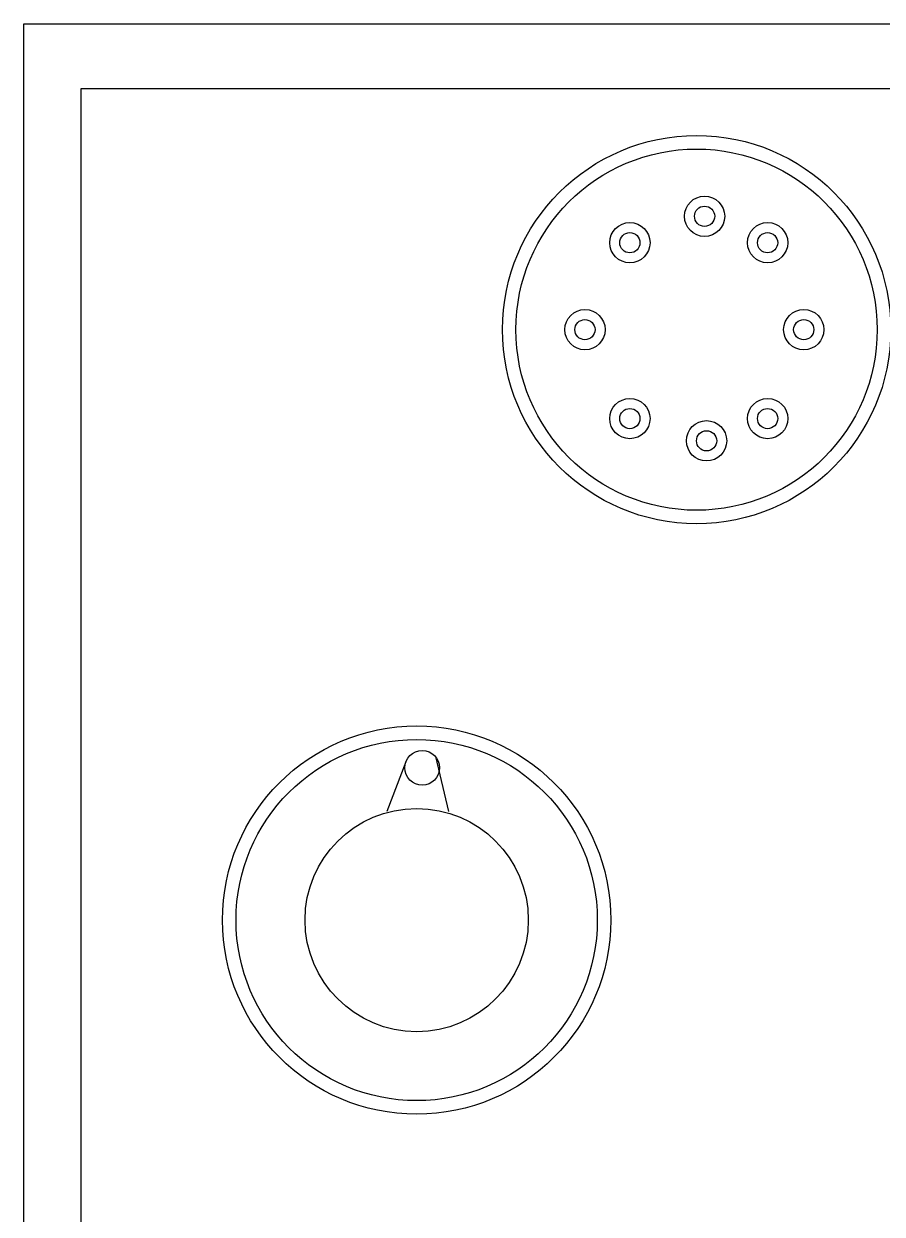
# Model space of a CAD drawing. Header units: inches. Extents: x 567429 to 582707, y 126347 to 133675.
# Drawn here: x 577281.94 to 577294.51, y 129171.75 to 129189.18 of the extents above; entities that cross this region are included whole.
import ezdxf

# ---------------------------------------------------------------- set-up
doc = ezdxf.new("R2010")
doc.units = ezdxf.units.IN
doc.header["$MEASUREMENT"] = 0
doc.layers.add('BORD', color=3, linetype='Continuous')

# ---------------------------------------------------------------- blocks, each defined once
blk = doc.blocks.new('BOARD1')
at = {"layer": 'BORD'}
for p, q in [((-25.172, -12.731), (5.257, -12.731)), ((5.257, -12.731), (5.257, -34.604)), ((-24.117, -13.656), (4.214, -13.656)), ((4.214, -13.656), (4.214, -33.511))]:
    blk.add_line(p, q, dxfattribs=at)
at = {"layer": 'BORD', "color": 2}
for p, q in [((-7.446, -18.591), (-6.647, -18.896)), ((-6.566, -19.372), (-7.453, -19.582))]:
    blk.add_line(p, q, dxfattribs=at)
at = {"layer": 'BORD', "color": 30}
for centre, radius in [((-9.204, -19.068), 3.132), ((-9.204, -19.068), 2.914), ((0.322, -23.584), 3.132), ((0.322, -23.584), 2.914)]:
    blk.add_circle(centre, radius, dxfattribs=at)
at = {"layer": 'BORD', "color": 2}
for centre, radius in [((-9.204, -19.068), 1.801), ((-6.747, -19.158), 0.28), ((0.322, -21.783), 0.325), ((0.322, -21.783), 0.163), ((-1.113, -22.508), 0.325), ((1.725, -22.508), 0.325), ((-1.113, -22.508), 0.163), ((1.725, -22.508), 0.163), ((-1.471, -23.745), 0.325), ((2.151, -23.713), 0.325), ((-1.471, -23.745), 0.163), ((2.151, -23.713), 0.163), ((-1.113, -24.73), 0.325), ((-1.113, -24.73), 0.163), ((1.725, -24.73), 0.325), ((1.725, -24.73), 0.163), ((0.322, -25.313), 0.325), ((0.322, -25.313), 0.163)]:
    blk.add_circle(centre, radius, dxfattribs=at)

msp = doc.modelspace()

# ---------------------------------------------------------------- block references
at = {"layer": 'BORD', "ltscale": 5, "xscale": 0.9077507259660533, "yscale": 0.9077507259660533, "zscale": 0.9077507259660533, "rotation": 90.00288558390875}
msp.add_blockref('BOARD1', (577270.387, 129184.408), dxfattribs=at)

doc.saveas('drawing.dxf')
